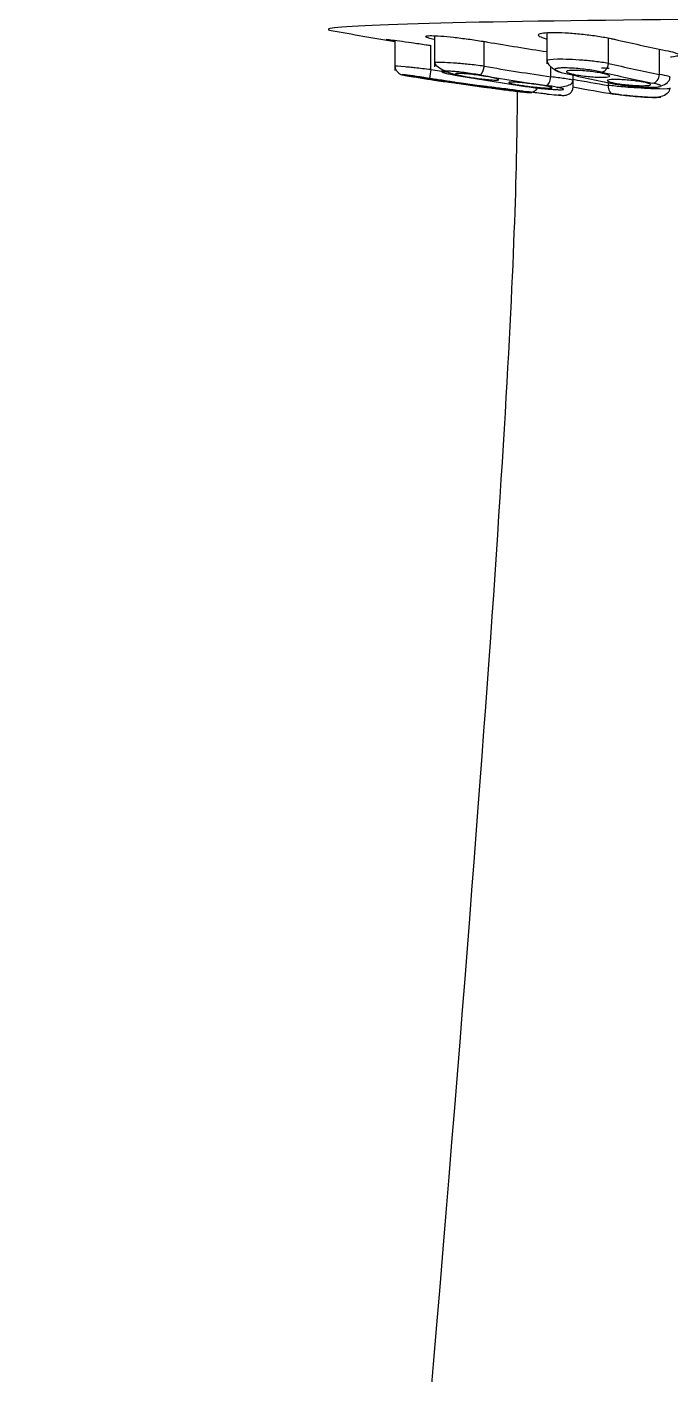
# Model space of a CAD drawing. Header units: millimetres. Extents: x 1617 to 5774, y 11446 to 13973.
# Drawn here: x 3332.25 to 3354.54, y 11956.43 to 12003.11 of the extents above; entities that cross this region are included whole.
import ezdxf

# ---------------------------------------------------------------- set-up
doc = ezdxf.new("R2010")
doc.units = ezdxf.units.MM
doc.layers.get('0').update_dxf_attribs({"color": 250})

# ---------------------------------------------------------------- blocks, each defined once
blk = doc.blocks.new('22')
at = {"linetype": 'Continuous'}
for p, q in [((3350.268, 12002.908), (3350.268, 12001.827)), ((3344.996, 12002.645), (3344.996, 12001.605)), ((3346.246, 12001.629), (3346.246, 12002.467)), ((3346.366, 12002.802), (3346.366, 12001.725)), ((3348.094, 12001.748), (3348.094, 12002.604)), ((3352.402, 12001.845), (3352.402, 12002.724)), ((3354.169, 12001.464), (3354.169, 12002.341)), ((3350.404, 12001.381), (3350.404, 12001.728)), ((3351.176, 12001.236), (3351.176, 12001.439)), ((3351.176, 12001.029), (3351.176, 12001.236)), ((3352.402, 12001.082), (3352.402, 12001.177))]:
    blk.add_line(p, q, dxfattribs=at)
for centre, radius, start, end in [((3364.246, 12121.054), 120, 259.70053, 260.76892), ((3372.269, 11997.653), 26.326, 171.3128, 171.9768), ((3364.246, 12121.296), 121.014, 261.44593, 261.73434), ((3364.246, 12121.291), 121.314, 261.44593, 262.64112), ((3364.246, 12121.258), 121.314, 261.44593, 262.64112)]:
    blk.add_arc(centre, radius, start, end, dxfattribs=at)
for centre, major_axis, ratio, start_param, end_param in [((3364.246, 12003.024), (21.554, 0), 0.017452, 0, 3.237336), ((3364.839, 12121.079), (5.051, -119.884), 0.923739, 6.087025, 6.105783), ((3365.342, 12121.073), (2.094, -119.972), 0.706999, -0.175261, -0.154219), ((3364.724, 12121.259), (5.093, -120.889), 0.923739, 6.088287, 6.10915), ((3363.572, 12121.227), (2.117, -121.278), 0.706999, -0.173999, -0.153136), ((3364.919, 12121.251), (2.117, -121.278), 0.706999, -0.173999, -0.153136), ((3364.246, 12001.738), (12.312, 0), 0.017452, 3.334646, 3.425544), ((3365.13, 12121.254), (2.111, -120.978), 0.706999, -0.173999, -0.153136), ((3363.881, 12121.223), (5.106, -121.189), 0.923739, 6.088287, 6.10915), ((3364.61, 12121.254), (5.106, -121.189), 0.923739, 6.088287, 6.10915), ((3363.362, 12121.254), (-2.111, -120.978), 0.706999, -0.11824, -0.103776), ((3363.572, 12121.251), (-2.117, -121.278), 0.706999, -0.120364, -0.103776)]:
    blk.add_ellipse(centre, major_axis=major_axis, ratio=ratio, start_param=start_param, end_param=end_param, dxfattribs=at)
for points, knots in [([(3350.25, 12002.687), (3350.2, 12002.701), (3350.156, 12002.715), (3350.119, 12002.729), (3350.043, 12002.757), (3349.994, 12002.784), (3349.976, 12002.807), (3349.958, 12002.831), (3349.97, 12002.852), (3350.011, 12002.869), (3350.052, 12002.886), (3350.122, 12002.899), (3350.217, 12002.907), (3350.311, 12002.915), (3350.431, 12002.918), (3350.567, 12002.917), (3350.702, 12002.916), (3350.858, 12002.909), (3351.02, 12002.899), (3351.182, 12002.888), (3351.356, 12002.873), (3351.527, 12002.854), (3351.7, 12002.836), (3351.874, 12002.813), (3352.036, 12002.789), (3352.2, 12002.764), (3352.356, 12002.736), (3352.491, 12002.708), (3352.534, 12002.699), (3352.575, 12002.69), (3352.614, 12002.681)], [0.0553773, 0.0553773, 0.0553773, 0.0553773, 0.1089723, 0.1089723, 0.1089723, 0.2179797, 0.2179797, 0.2179797, 0.3264185, 0.3264185, 0.3264185, 0.4336625, 0.4336625, 0.4336625, 0.5398, 0.5398, 0.5398, 0.6454063, 0.6454063, 0.6454063, 0.7512726, 0.7512726, 0.7512726, 0.8580682, 0.8580682, 0.8580682, 0.9660681, 0.9660681, 0.9660681, 1, 1, 1, 1]), ([(3344.984, 12002.616), (3344.962, 12002.62), (3344.942, 12002.623), (3344.923, 12002.627), (3344.832, 12002.643), (3344.766, 12002.656), (3344.73, 12002.664), (3344.694, 12002.673), (3344.686, 12002.677), (3344.708, 12002.677), (3344.729, 12002.677), (3344.78, 12002.672), (3344.856, 12002.663), (3344.932, 12002.654), (3345.035, 12002.641), (3345.156, 12002.625), (3345.279, 12002.608), (3345.424, 12002.588), (3345.579, 12002.565), (3345.736, 12002.543), (3345.908, 12002.518), (3346.08, 12002.492), (3346.135, 12002.484), (3346.19, 12002.475), (3346.246, 12002.467)], [0.3037693, 0.3037693, 0.3037693, 0.3037693, 0.3264185, 0.3264185, 0.3264185, 0.4336625, 0.4336625, 0.4336625, 0.5398, 0.5398, 0.5398, 0.6454063, 0.6454063, 0.6454063, 0.7512726, 0.7512726, 0.7512726, 0.8580682, 0.8580682, 0.8580682, 0.9660681, 0.9660681, 0.9660681, 1, 1, 1, 1]), ([(3346.349, 12002.67), (3346.314, 12002.679), (3346.282, 12002.687), (3346.253, 12002.695), (3346.17, 12002.719), (3346.112, 12002.74), (3346.085, 12002.757), (3346.058, 12002.773), (3346.06, 12002.787), (3346.092, 12002.795), (3346.123, 12002.804), (3346.184, 12002.808), (3346.269, 12002.807), (3346.354, 12002.806), (3346.465, 12002.801), (3346.594, 12002.792), (3346.723, 12002.782), (3346.873, 12002.768), (3347.031, 12002.751), (3347.191, 12002.733), (3347.364, 12002.712), (3347.536, 12002.688), (3347.709, 12002.665), (3347.886, 12002.638), (3348.053, 12002.611), (3348.106, 12002.603), (3348.158, 12002.594), (3348.209, 12002.585)], [0.180288, 0.180288, 0.180288, 0.180288, 0.2179797, 0.2179797, 0.2179797, 0.3264185, 0.3264185, 0.3264185, 0.4336625, 0.4336625, 0.4336625, 0.5398, 0.5398, 0.5398, 0.6454063, 0.6454063, 0.6454063, 0.7512726, 0.7512726, 0.7512726, 0.8580682, 0.8580682, 0.8580682, 0.9660681, 0.9660681, 0.9660681, 1, 1, 1, 1]), ([(3352.402, 12001.845), (3352.327, 12001.857), (3352.186, 12001.881), (3351.945, 12001.911), (3351.722, 12001.935), (3351.264, 12001.975), (3350.533, 12002.005), (3350.272, 12001.962), (3350.268, 12001.93), (3350.268, 12001.93)], [0, 0, 0, 0, 0.0768018, 0.1447945, 0.204044, 0.254524, 0.5006613, 0.7467975, 0.7473865, 0.7473865, 0.7473865, 0.7473865]), ([(3350.27, 12001.966), (3350.272, 12001.927), (3350.279, 12001.858), (3350.376, 12001.739), (3350.534, 12001.628), (3350.664, 12001.576), (3350.739, 12001.547)], [0, 0, 0, 0, 0.258411, 0.514325, 0.763024, 1, 1, 1, 1]), ([(3354.382, 12002.298), (3354.505, 12002.273), (3354.609, 12002.247), (3354.684, 12002.223), (3354.759, 12002.199), (3354.808, 12002.176), (3354.827, 12002.155), (3354.845, 12002.134), (3354.834, 12002.115), (3354.793, 12002.101), (3354.753, 12002.086), (3354.683, 12002.074), (3354.589, 12002.067), (3354.574, 12002.066), (3354.56, 12002.065), (3354.545, 12002.064)], [0, 0, 0, 0, 0.1085609, 0.1085609, 0.1085609, 0.2171477, 0.2171477, 0.2171477, 0.3253166, 0.3253166, 0.3253166, 0.4326082, 0.4326082, 0.4326082, 0.4486413, 0.4486413, 0.4486413, 0.4486413]), ([(3346.246, 12001.629), (3346.147, 12001.64), (3345.96, 12001.661), (3345.711, 12001.688), (3345.514, 12001.709), (3345.164, 12001.743), (3344.996, 12001.756), (3344.996, 12001.75)], [0, 0, 0, 0, 0.0768018, 0.1447946, 0.204044, 0.2545241, 0.5006614, 0.5006614, 0.5006614, 0.5006614]), ([(3344.999, 12001.797), (3344.997, 12001.757), (3344.997, 12001.705), (3345.032, 12001.625), (3345.062, 12001.58), (3345.088, 12001.549), (3345.107, 12001.529), (3345.126, 12001.512), (3345.151, 12001.493), (3345.177, 12001.476), (3345.216, 12001.458), (3345.275, 12001.445), (3345.397, 12001.422), (3345.507, 12001.404), (3345.524, 12001.401)], [0, 0, 0, 0, 0.126517, 0.183232, 0.231837, 0.253322, 0.273558, 0.293566, 0.314664, 0.365221, 0.434094, 0.647681, 0.953661, 1, 1, 1, 1]), ([(3348.094, 12001.748), (3348, 12001.759), (3347.823, 12001.782), (3347.558, 12001.811), (3347.33, 12001.832), (3346.893, 12001.87), (3346.458, 12001.89), (3346.368, 12001.869), (3346.369, 12001.859)], [0, 0, 0, 0, 0.0768018, 0.1447945, 0.204044, 0.254524, 0.5006613, 0.6239049, 0.6239049, 0.6239049, 0.6239049]), ([(3346.369, 12001.904), (3346.376, 12001.864), (3346.393, 12001.794), (3346.578, 12001.66), (3346.857, 12001.532), (3347.067, 12001.47), (3347.187, 12001.436)], [0, 0, 0, 0, 0.260829, 0.517698, 0.765467, 1, 1, 1, 1]), ([(3348.134, 12001.396), (3348.212, 12001.383), (3348.286, 12001.369), (3348.349, 12001.356), (3348.412, 12001.344), (3348.466, 12001.331), (3348.506, 12001.32), (3348.546, 12001.309), (3348.574, 12001.299), (3348.588, 12001.291), (3348.601, 12001.283), (3348.6, 12001.277), (3348.584, 12001.273), (3348.569, 12001.269), (3348.54, 12001.267), (3348.499, 12001.267), (3348.458, 12001.267), (3348.404, 12001.27), (3348.341, 12001.274), (3348.279, 12001.279), (3348.206, 12001.286), (3348.13, 12001.294), (3348.052, 12001.302), (3347.969, 12001.312), (3347.886, 12001.323), (3347.802, 12001.334), (3347.716, 12001.347), (3347.635, 12001.359), (3347.61, 12001.363), (3347.584, 12001.368), (3347.56, 12001.372), (3347.482, 12001.385), (3347.408, 12001.398), (3347.345, 12001.411), (3347.282, 12001.424), (3347.228, 12001.436), (3347.187, 12001.447), (3347.147, 12001.458), (3347.119, 12001.468), (3347.106, 12001.476), (3347.093, 12001.484), (3347.094, 12001.491), (3347.109, 12001.495), (3347.124, 12001.499), (3347.154, 12001.501), (3347.195, 12001.5), (3347.236, 12001.5), (3347.29, 12001.498), (3347.352, 12001.493), (3347.415, 12001.489), (3347.487, 12001.482), (3347.564, 12001.474), (3347.641, 12001.466), (3347.725, 12001.456), (3347.808, 12001.444), (3347.892, 12001.433), (3347.978, 12001.421), (3348.058, 12001.408), (3348.084, 12001.404), (3348.109, 12001.4), (3348.134, 12001.396)], [0, 0, 0, 0, 0.054446, 0.054446, 0.054446, 0.108909, 0.108909, 0.108909, 0.163102, 0.163102, 0.163102, 0.216727, 0.216727, 0.216727, 0.26983, 0.26983, 0.26983, 0.322681, 0.322681, 0.322681, 0.375655, 0.375655, 0.375655, 0.429067, 0.429067, 0.429067, 0.483051, 0.483051, 0.483051, 0.500001, 0.500001, 0.500001, 0.554448, 0.554448, 0.554448, 0.608912, 0.608912, 0.608912, 0.663105, 0.663105, 0.663105, 0.716732, 0.716732, 0.716732, 0.769833, 0.769833, 0.769833, 0.822681, 0.822681, 0.822681, 0.875653, 0.875653, 0.875653, 0.929065, 0.929065, 0.929065, 0.98305, 0.98305, 0.98305, 1, 1, 1, 1]), ([(3352.225, 12001.493), (3352.285, 12001.48), (3352.335, 12001.466), (3352.371, 12001.453), (3352.408, 12001.44), (3352.432, 12001.427), (3352.44, 12001.416), (3352.449, 12001.405), (3352.444, 12001.395), (3352.424, 12001.387), (3352.404, 12001.379), (3352.37, 12001.373), (3352.324, 12001.369), (3352.279, 12001.365), (3352.221, 12001.363), (3352.155, 12001.364), (3352.089, 12001.365), (3352.014, 12001.367), (3351.936, 12001.372), (3351.857, 12001.377), (3351.773, 12001.384), (3351.69, 12001.393), (3351.606, 12001.402), (3351.522, 12001.413), (3351.444, 12001.424), (3351.364, 12001.436), (3351.289, 12001.449), (3351.224, 12001.462), (3351.203, 12001.466), (3351.183, 12001.471), (3351.164, 12001.475), (3351.104, 12001.489), (3351.054, 12001.502), (3351.018, 12001.516), (3350.981, 12001.529), (3350.957, 12001.542), (3350.949, 12001.553), (3350.94, 12001.564), (3350.945, 12001.574), (3350.965, 12001.582), (3350.985, 12001.59), (3351.019, 12001.596), (3351.065, 12001.6), (3351.11, 12001.604), (3351.168, 12001.605), (3351.234, 12001.605), (3351.3, 12001.604), (3351.375, 12001.601), (3351.453, 12001.596), (3351.532, 12001.591), (3351.616, 12001.584), (3351.699, 12001.575), (3351.783, 12001.566), (3351.867, 12001.556), (3351.945, 12001.544), (3352.025, 12001.533), (3352.1, 12001.52), (3352.165, 12001.506), (3352.186, 12001.502), (3352.206, 12001.498), (3352.225, 12001.493)], [0, 0, 0, 0, 0.054446, 0.054446, 0.054446, 0.108909, 0.108909, 0.108909, 0.163102, 0.163102, 0.163102, 0.216727, 0.216727, 0.216727, 0.26983, 0.26983, 0.26983, 0.322681, 0.322681, 0.322681, 0.375655, 0.375655, 0.375655, 0.429067, 0.429067, 0.429067, 0.483051, 0.483051, 0.483051, 0.500001, 0.500001, 0.500001, 0.554448, 0.554448, 0.554448, 0.608912, 0.608912, 0.608912, 0.663105, 0.663105, 0.663105, 0.716732, 0.716732, 0.716732, 0.769833, 0.769833, 0.769833, 0.822681, 0.822681, 0.822681, 0.875653, 0.875653, 0.875653, 0.929065, 0.929065, 0.929065, 0.98305, 0.98305, 0.98305, 1, 1, 1, 1]), ([(3346.201, 12001.327), (3346.108, 12001.341), (3345.931, 12001.367), (3345.678, 12001.403), (3345.471, 12001.431), (3345.323, 12001.45), (3345.245, 12001.457), (3345.245, 12001.452), (3345.323, 12001.436), (3345.432, 12001.416), (3345.508, 12001.404), (3345.522, 12001.401)], [0, 0, 0, 0, 0.0909091, 0.1818182, 0.2727273, 0.3636364, 0.4545455, 0.5454545, 0.6363636, 0.7272727, 0.7473716, 0.7473716, 0.7473716, 0.7473716]), ([(3345.522, 12001.401), (3345.571, 12001.393), (3345.697, 12001.372), (3345.931, 12001.335), (3346.109, 12001.308), (3346.201, 12001.294)], [0.7473716, 0.7473716, 0.7473716, 0.7473716, 0.8181818, 0.9090909, 1, 1, 1, 1]), ([(3346.496, 12001.278), (3346.58, 12001.266), (3346.666, 12001.253), (3346.746, 12001.241), (3346.826, 12001.228), (3346.902, 12001.216), (3346.968, 12001.205), (3347.034, 12001.195), (3347.091, 12001.185), (3347.135, 12001.177), (3347.179, 12001.17), (3347.211, 12001.164), (3347.229, 12001.159), (3347.246, 12001.155), (3347.25, 12001.153), (3347.24, 12001.154), (3347.23, 12001.154), (3347.205, 12001.156), (3347.168, 12001.16), (3347.132, 12001.164), (3347.082, 12001.17), (3347.023, 12001.178), (3346.963, 12001.186), (3346.893, 12001.195), (3346.818, 12001.206), (3346.742, 12001.216), (3346.659, 12001.228), (3346.576, 12001.24), (3346.549, 12001.244), (3346.522, 12001.248), (3346.496, 12001.252), (3346.411, 12001.265), (3346.325, 12001.278), (3346.245, 12001.29), (3346.165, 12001.302), (3346.089, 12001.314), (3346.023, 12001.325), (3345.958, 12001.336), (3345.9, 12001.345), (3345.856, 12001.353), (3345.812, 12001.361), (3345.78, 12001.367), (3345.762, 12001.371), (3345.745, 12001.375), (3345.741, 12001.377), (3345.751, 12001.377), (3345.762, 12001.377), (3345.786, 12001.375), (3345.823, 12001.37), (3345.86, 12001.366), (3345.91, 12001.36), (3345.969, 12001.352), (3346.028, 12001.345), (3346.098, 12001.335), (3346.173, 12001.325), (3346.249, 12001.314), (3346.332, 12001.302), (3346.416, 12001.29), (3346.442, 12001.286), (3346.469, 12001.282), (3346.496, 12001.278)], [0, 0, 0, 0, 0.054446, 0.054446, 0.054446, 0.108909, 0.108909, 0.108909, 0.163102, 0.163102, 0.163102, 0.216727, 0.216727, 0.216727, 0.26983, 0.26983, 0.26983, 0.322681, 0.322681, 0.322681, 0.375655, 0.375655, 0.375655, 0.429067, 0.429067, 0.429067, 0.483051, 0.483051, 0.483051, 0.500001, 0.500001, 0.500001, 0.554448, 0.554448, 0.554448, 0.608912, 0.608912, 0.608912, 0.663105, 0.663105, 0.663105, 0.716732, 0.716732, 0.716732, 0.769833, 0.769833, 0.769833, 0.822681, 0.822681, 0.822681, 0.875653, 0.875653, 0.875653, 0.929065, 0.929065, 0.929065, 0.98305, 0.98305, 0.98305, 1, 1, 1, 1]), ([(3348.496, 12000.973), (3348.411, 12000.984), (3348.326, 12000.996), (3348.246, 12001.007), (3348.166, 12001.018), (3348.09, 12001.028), (3348.024, 12001.038), (3347.958, 12001.047), (3347.901, 12001.056), (3347.857, 12001.063), (3347.813, 12001.07), (3347.78, 12001.076), (3347.763, 12001.08), (3347.745, 12001.083), (3347.741, 12001.085), (3347.751, 12001.085), (3347.761, 12001.086), (3347.786, 12001.084), (3347.823, 12001.08), (3347.859, 12001.077), (3347.909, 12001.071), (3347.968, 12001.065), (3348.028, 12001.058), (3348.098, 12001.05), (3348.173, 12001.04), (3348.249, 12001.031), (3348.332, 12001.021), (3348.416, 12001.01), (3348.442, 12001.006), (3348.469, 12001.003), (3348.496, 12000.999), (3348.58, 12000.988), (3348.666, 12000.977), (3348.745, 12000.966), (3348.825, 12000.955), (3348.901, 12000.944), (3348.967, 12000.935), (3349.033, 12000.925), (3349.09, 12000.917), (3349.135, 12000.91), (3349.179, 12000.903), (3349.211, 12000.897), (3349.229, 12000.893), (3349.246, 12000.889), (3349.25, 12000.887), (3349.24, 12000.887), (3349.23, 12000.887), (3349.205, 12000.889), (3349.169, 12000.892), (3349.132, 12000.896), (3349.082, 12000.901), (3349.023, 12000.908), (3348.963, 12000.915), (3348.893, 12000.923), (3348.818, 12000.932), (3348.742, 12000.942), (3348.659, 12000.952), (3348.575, 12000.963), (3348.549, 12000.966), (3348.522, 12000.97), (3348.496, 12000.973)], [0, 0, 0, 0, 0.054288, 0.054288, 0.054288, 0.108589, 0.108589, 0.108589, 0.162679, 0.162679, 0.162679, 0.216326, 0.216326, 0.216326, 0.269559, 0.269559, 0.269559, 0.322592, 0.322592, 0.322592, 0.375721, 0.375721, 0.375721, 0.429196, 0.429196, 0.429196, 0.483121, 0.483121, 0.483121, 0.500004, 0.500004, 0.500004, 0.55429, 0.55429, 0.55429, 0.60859, 0.60859, 0.60859, 0.662678, 0.662678, 0.662678, 0.716323, 0.716323, 0.716323, 0.769557, 0.769557, 0.769557, 0.822591, 0.822591, 0.822591, 0.87572, 0.87572, 0.87572, 0.929194, 0.929194, 0.929194, 0.983118, 0.983118, 0.983118, 1, 1, 1, 1]), ([(3349.408, 12001.079), (3349.329, 12001.091), (3349.256, 12001.103), (3349.193, 12001.115), (3349.13, 12001.126), (3349.076, 12001.137), (3349.036, 12001.147), (3348.995, 12001.157), (3348.967, 12001.166), (3348.954, 12001.173), (3348.941, 12001.18), (3348.942, 12001.186), (3348.957, 12001.19), (3348.972, 12001.194), (3349.001, 12001.196), (3349.042, 12001.196), (3349.083, 12001.195), (3349.137, 12001.193), (3349.199, 12001.19), (3349.262, 12001.186), (3349.335, 12001.18), (3349.412, 12001.173), (3349.489, 12001.165), (3349.573, 12001.157), (3349.656, 12001.147), (3349.74, 12001.137), (3349.826, 12001.126), (3349.906, 12001.115), (3349.932, 12001.111), (3349.957, 12001.107), (3349.982, 12001.104), (3350.06, 12001.092), (3350.133, 12001.08), (3350.196, 12001.069), (3350.259, 12001.057), (3350.313, 12001.046), (3350.353, 12001.036), (3350.394, 12001.026), (3350.422, 12001.017), (3350.435, 12001.01), (3350.448, 12001.003), (3350.448, 12000.997), (3350.432, 12000.993), (3350.418, 12000.99), (3350.388, 12000.988), (3350.347, 12000.988), (3350.306, 12000.988), (3350.252, 12000.99), (3350.19, 12000.994), (3350.127, 12000.997), (3350.054, 12001.003), (3349.977, 12001.01), (3349.9, 12001.018), (3349.816, 12001.027), (3349.733, 12001.036), (3349.649, 12001.046), (3349.563, 12001.057), (3349.483, 12001.069), (3349.457, 12001.072), (3349.432, 12001.076), (3349.408, 12001.079)], [0, 0, 0, 0, 0.054288, 0.054288, 0.054288, 0.108589, 0.108589, 0.108589, 0.162679, 0.162679, 0.162679, 0.216326, 0.216326, 0.216326, 0.269559, 0.269559, 0.269559, 0.322592, 0.322592, 0.322592, 0.375721, 0.375721, 0.375721, 0.429196, 0.429196, 0.429196, 0.483121, 0.483121, 0.483121, 0.500004, 0.500004, 0.500004, 0.55429, 0.55429, 0.55429, 0.60859, 0.60859, 0.60859, 0.662678, 0.662678, 0.662678, 0.716323, 0.716323, 0.716323, 0.769557, 0.769557, 0.769557, 0.822591, 0.822591, 0.822591, 0.87572, 0.87572, 0.87572, 0.929194, 0.929194, 0.929194, 0.983118, 0.983118, 0.983118, 1, 1, 1, 1]), ([(3349.385, 12000.861), (3349.404, 12000.859), (3349.516, 12000.846), (3349.637, 12000.836), (3349.695, 12000.832), (3349.739, 12000.84), (3349.772, 12000.851), (3349.803, 12000.865), (3349.827, 12000.879), (3349.852, 12000.895), (3349.887, 12000.921), (3349.929, 12000.962), (3349.954, 12000.999), (3349.965, 12001.019), (3349.966, 12001.021)], [0, 0, 0, 0, 0.0521401, 0.3501401, 0.5562049, 0.622922, 0.6727626, 0.6941858, 0.7149582, 0.7362989, 0.7590929, 0.8104769, 0.8697074, 0.8744513, 0.8744513, 0.8744513, 0.8744513]), ([(3350.254, 12001.079), (3350.284, 12001.081), (3350.318, 12001.115), (3350.373, 12001.227), (3350.395, 12001.304), (3350.404, 12001.381)], [0, 0, 0, 0, 0.5, 0.5, 1, 1, 1, 1]), ([(3350.262, 12000.784), (3350.294, 12000.781), (3350.444, 12000.765), (3350.658, 12000.746), (3350.825, 12000.735), (3350.932, 12000.74), (3351.015, 12000.772), (3351.069, 12000.808), (3351.117, 12000.858), (3351.152, 12000.917), (3351.173, 12000.983), (3351.175, 12001.023), (3351.175, 12001.047)], [0, 0, 0, 0, 0.064049, 0.349806, 0.561931, 0.707015, 0.763659, 0.814729, 0.863221, 0.910546, 0.95652, 1, 1, 1, 1]), ([(3351.172, 12001.248), (3351.172, 12001.257), (3351.115, 12001.279), (3350.861, 12001.325), (3350.574, 12001.36), (3350.404, 12001.381)], [0.6240122, 0.6240122, 0.6240122, 0.6240122, 0.7471642, 0.8493692, 1, 1, 1, 1]), ([(3350.61, 12001.011), (3350.671, 12001.016), (3350.814, 12001.032), (3351.003, 12001.076), (3351.148, 12001.155), (3351.167, 12001.217), (3351.175, 12001.254)], [0.508114, 0.508114, 0.508114, 0.508114, 0.5974033, 0.7287375, 0.8636492, 1, 1, 1, 1]), ([(3352.578, 12001.171), (3352.519, 12001.184), (3352.468, 12001.196), (3352.432, 12001.208), (3352.396, 12001.22), (3352.372, 12001.231), (3352.363, 12001.241), (3352.354, 12001.251), (3352.36, 12001.26), (3352.379, 12001.267), (3352.399, 12001.275), (3352.433, 12001.28), (3352.478, 12001.284), (3352.523, 12001.287), (3352.581, 12001.289), (3352.647, 12001.289), (3352.713, 12001.288), (3352.788, 12001.286), (3352.867, 12001.281), (3352.946, 12001.277), (3353.03, 12001.271), (3353.113, 12001.263), (3353.197, 12001.255), (3353.281, 12001.246), (3353.36, 12001.235), (3353.439, 12001.225), (3353.514, 12001.213), (3353.58, 12001.201), (3353.6, 12001.198), (3353.62, 12001.194), (3353.639, 12001.19), (3353.699, 12001.178), (3353.749, 12001.165), (3353.785, 12001.154), (3353.822, 12001.142), (3353.846, 12001.13), (3353.855, 12001.12), (3353.863, 12001.11), (3353.858, 12001.101), (3353.838, 12001.094), (3353.819, 12001.087), (3353.785, 12001.081), (3353.739, 12001.078), (3353.694, 12001.074), (3353.636, 12001.073), (3353.57, 12001.073), (3353.504, 12001.073), (3353.429, 12001.076), (3353.351, 12001.08), (3353.272, 12001.085), (3353.187, 12001.091), (3353.104, 12001.099), (3353.021, 12001.106), (3352.936, 12001.116), (3352.858, 12001.126), (3352.778, 12001.137), (3352.703, 12001.148), (3352.638, 12001.16), (3352.617, 12001.164), (3352.597, 12001.168), (3352.578, 12001.171)], [0, 0, 0, 0, 0.054288, 0.054288, 0.054288, 0.108589, 0.108589, 0.108589, 0.162679, 0.162679, 0.162679, 0.216326, 0.216326, 0.216326, 0.269559, 0.269559, 0.269559, 0.322592, 0.322592, 0.322592, 0.375721, 0.375721, 0.375721, 0.429196, 0.429196, 0.429196, 0.483121, 0.483121, 0.483121, 0.500004, 0.500004, 0.500004, 0.55429, 0.55429, 0.55429, 0.60859, 0.60859, 0.60859, 0.662678, 0.662678, 0.662678, 0.716323, 0.716323, 0.716323, 0.769557, 0.769557, 0.769557, 0.822591, 0.822591, 0.822591, 0.87572, 0.87572, 0.87572, 0.929194, 0.929194, 0.929194, 0.983118, 0.983118, 0.983118, 1, 1, 1, 1]), ([(3352.585, 12000.78), (3352.53, 12000.782), (3352.478, 12000.815), (3352.41, 12000.927), (3352.395, 12001.004), (3352.402, 12001.082)], [0, 0, 0, 0, 0.5, 0.5, 1, 1, 1, 1]), ([(3354.535, 12000.98), (3354.534, 12000.963), (3354.266, 12000.947), (3353.475, 12000.986), (3352.823, 12001.036), (3352.559, 12001.065), (3352.402, 12001.082)], [0.2542897, 0.2542897, 0.2542897, 0.2542897, 0.5007039, 0.7471642, 0.8493692, 1, 1, 1, 1]), ([(3353.932, 12001.164), (3353.987, 12001.165), (3354.045, 12001.199), (3354.133, 12001.31), (3354.162, 12001.387), (3354.169, 12001.464)], [0, 0, 0, 0, 0.5, 0.5, 1, 1, 1, 1]), ([(3354.535, 12001.362), (3354.535, 12001.362), (3354.538, 12001.374), (3354.489, 12001.405), (3354.289, 12001.442), (3354.169, 12001.464)], [0.7470879, 0.7470879, 0.7470879, 0.7470879, 0.7471642, 0.8493692, 1, 1, 1, 1]), ([(3354.201, 12001.065), (3354.21, 12001.068), (3354.303, 12001.093), (3354.43, 12001.157), (3354.524, 12001.273), (3354.532, 12001.338), (3354.535, 12001.377)], [0.7055848, 0.7055848, 0.7055848, 0.7055848, 0.719297, 0.8465927, 0.9206978, 1, 1, 1, 1]), ([(3349.388, 12000.861), (3349.401, 12000.859), (3349.476, 12000.851), (3349.585, 12000.84), (3349.663, 12000.835), (3349.663, 12000.839), (3349.585, 12000.854), (3349.437, 12000.877), (3349.229, 12000.907), (3348.976, 12000.942), (3348.8, 12000.965), (3348.707, 12000.977)], [0.2533401, 0.2533401, 0.2533401, 0.2533401, 0.2727273, 0.3636364, 0.4545455, 0.5454545, 0.6363636, 0.7272727, 0.8181818, 0.9090909, 1, 1, 1, 1]), ([(3348.707, 12000.944), (3348.8, 12000.932), (3348.977, 12000.909), (3349.212, 12000.881), (3349.338, 12000.866), (3349.388, 12000.861)], [0, 0, 0, 0, 0.0909091, 0.1818182, 0.2533401, 0.2533401, 0.2533401, 0.2533401]), ([(3350.264, 12000.784), (3350.198, 12000.791), (3350.042, 12000.808), (3349.784, 12000.838), (3349.611, 12000.861), (3349.526, 12000.872)], [0.7465094, 0.7465094, 0.7465094, 0.7465094, 0.8181818, 0.9090909, 1, 1, 1, 1]), ([(3350.755, 12000.741), (3350.741, 12000.741), (3350.712, 12000.743), (3350.677, 12000.745), (3350.659, 12000.747)], [0.51246773, 0.51246773, 0.51246773, 0.51246773, 0.54545455, 0.57569418, 0.57569418, 0.57569418, 0.57569418]), ([(3352.483, 12000.814), (3352.546, 12000.804), (3352.651, 12000.787), (3352.908, 12000.754), (3353.22, 12000.72), (3353.555, 12000.693), (3353.891, 12000.672), (3354.197, 12000.679), (3354.428, 12000.784), (3354.523, 12000.895), (3354.532, 12000.956), (3354.535, 12000.994)], [0, 0, 0, 0, 0.086914, 0.168037, 0.312527, 0.434478, 0.53383, 0.718188, 0.845774, 0.920255, 1, 1, 1, 1]), ([(3354.191, 12000.697), (3354.209, 12000.69), (3354.22, 12000.675), (3354.163, 12000.661), (3354.031, 12000.655), (3353.837, 12000.659), (3353.596, 12000.671), (3353.327, 12000.691), (3353.053, 12000.718), (3352.793, 12000.749), (3352.65, 12000.769), (3352.585, 12000.78)], [0.1858577, 0.1858577, 0.1858577, 0.1858577, 0.2727273, 0.3636364, 0.4545455, 0.5454545, 0.6363636, 0.7272727, 0.8181818, 0.9090909, 1, 1, 1, 1])]:
    blk.add_open_spline(points, degree=3, knots=knots, dxfattribs=at)
for points in [[(3347.939, 12001.446), (3347.853, 12001.461), (3347.68, 12001.488), (3347.402, 12001.526), (3347.142, 12001.556), (3346.916, 12001.576), (3346.744, 12001.583), (3346.639, 12001.579), (3346.61, 12001.563), (3346.658, 12001.536), (3346.781, 12001.5), (3346.971, 12001.458), (3347.125, 12001.43), (3347.21, 12001.416)], [(3352.16, 12001.545), (3352.094, 12001.56), (3351.95, 12001.589), (3351.691, 12001.628), (3351.416, 12001.66), (3351.148, 12001.681), (3350.908, 12001.691), (3350.714, 12001.687), (3350.582, 12001.671), (3350.523, 12001.644), (3350.542, 12001.608), (3350.64, 12001.566), (3350.747, 12001.537), (3350.813, 12001.521)], [(3349.526, 12001.049), (3349.611, 12001.036), (3349.785, 12001.012), (3350.062, 12000.98), (3350.322, 12000.955), (3350.548, 12000.938), (3350.72, 12000.932), (3350.825, 12000.937), (3350.855, 12000.951), (3350.806, 12000.975), (3350.683, 12001.006), (3350.493, 12001.042), (3350.34, 12001.067), (3350.254, 12001.079)], [(3352.585, 12001.14), (3352.65, 12001.127), (3352.794, 12001.102), (3353.053, 12001.068), (3353.328, 12001.041), (3353.596, 12001.023), (3353.837, 12001.015), (3354.031, 12001.019), (3354.163, 12001.033), (3354.221, 12001.057), (3354.202, 12001.088), (3354.104, 12001.125), (3353.997, 12001.151), (3353.932, 12001.164)], [(3349.24, 12000.919), (3349.168, 11990.76), (3348.1, 11969.945), (3332.246, 11803.004)]]:
    blk.add_open_spline(points, degree=3, dxfattribs=at)
for points, weights in [([(3347.939, 12001.446), (3348.006, 12001.451), (3348.07, 12001.575), (3348.094, 12001.748)], [1.16958584679, 0.943440382301, 0.943471388655, 1.16967886585]), ([(3352.16, 12001.545), (3352.283, 12001.549), (3352.383, 12001.672), (3352.402, 12001.845)], [1.16958584679, 0.943440382302, 0.943471388653, 1.16967886585])]:
    blk.add_rational_spline(points, weights, degree=3, dxfattribs=at)

msp = doc.modelspace()

# ---------------------------------------------------------------- block references
msp.add_blockref('22', (0, 0))

doc.saveas('drawing.dxf')
